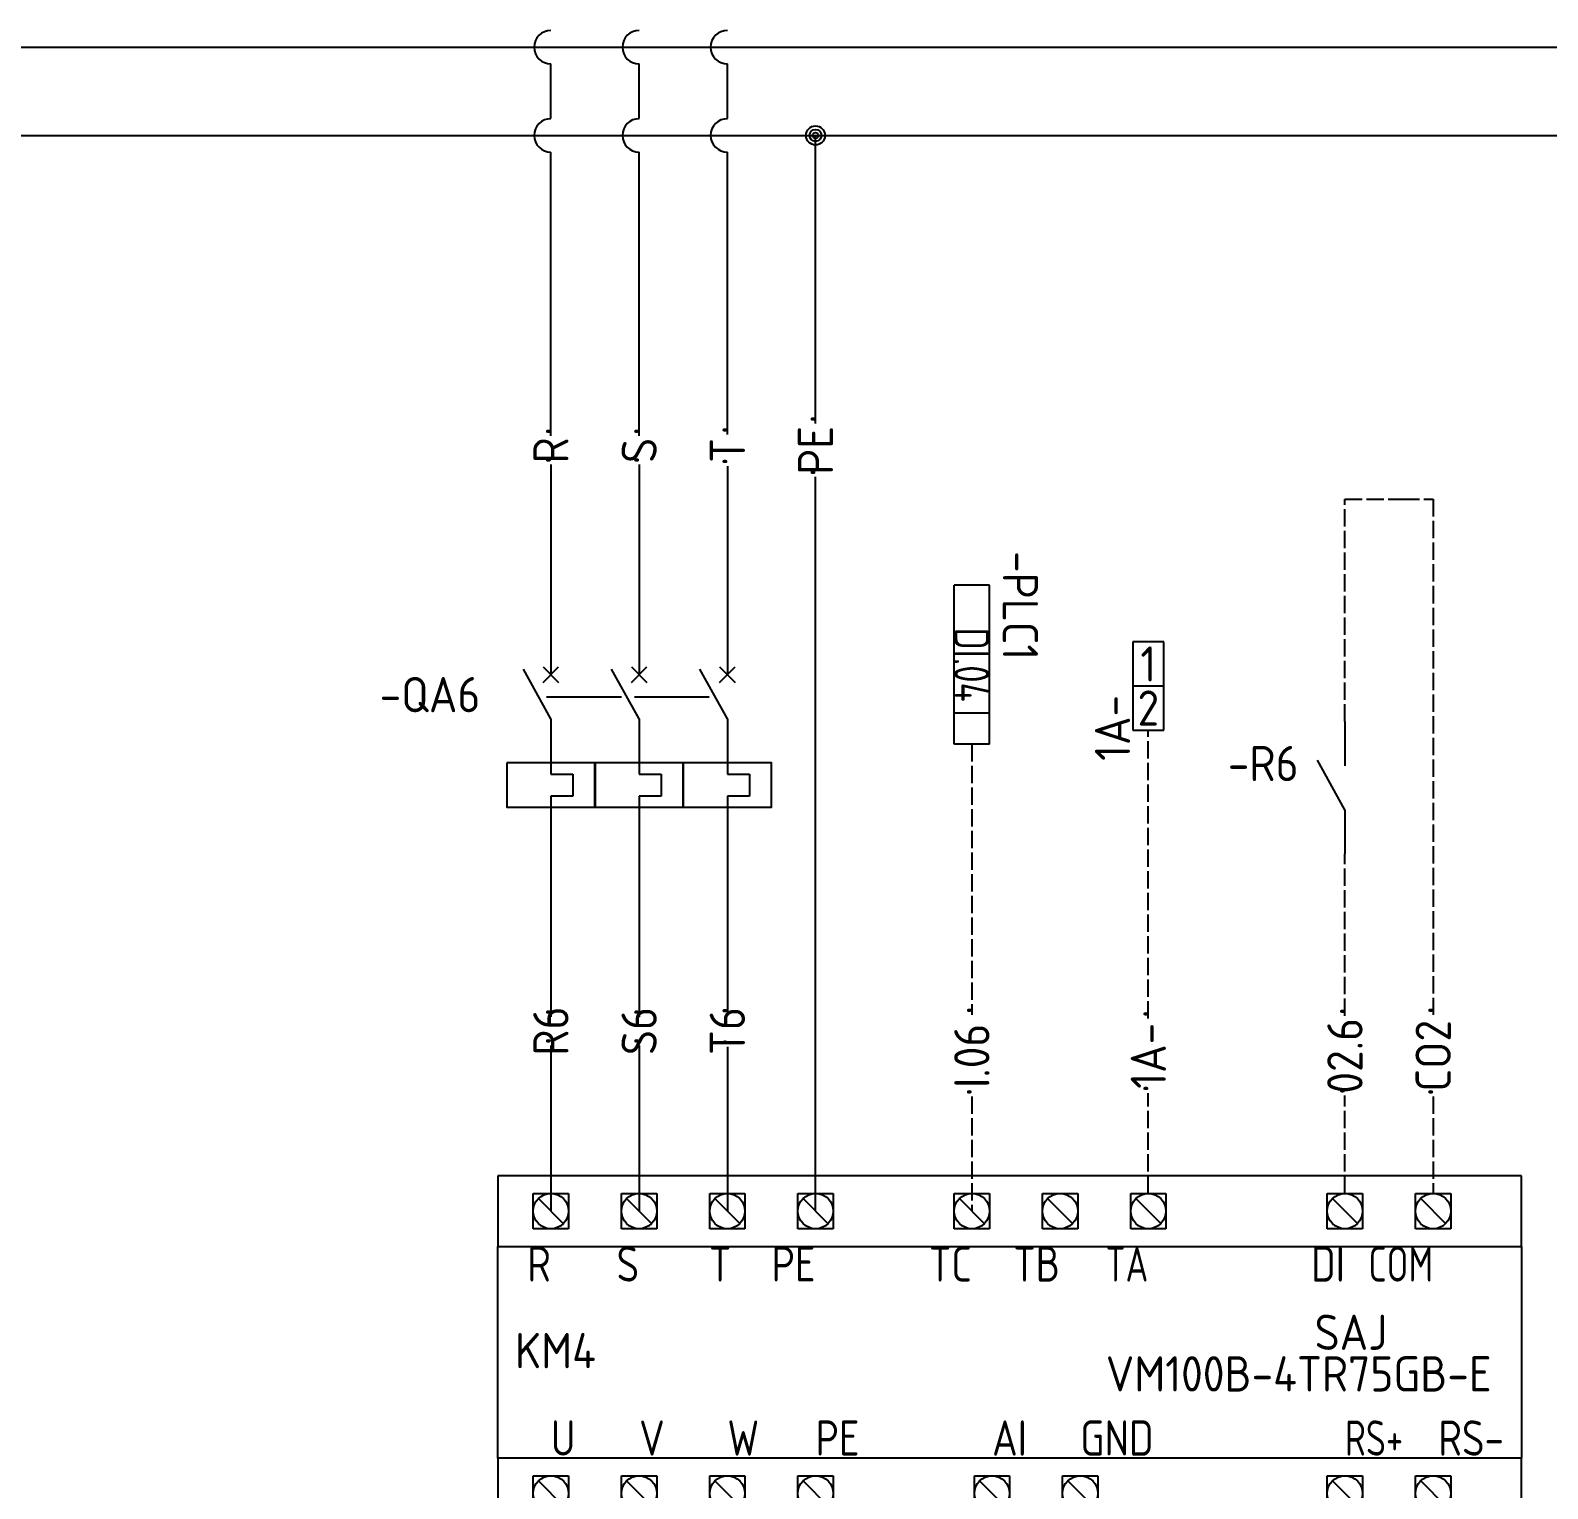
# Model space of a CAD drawing. Header units: millimetres. Extents: x 67033 to 212947, y 35102 to 335921.
# Drawn here: x 76993 to 78043, y 167811 to 168821 of the extents above; entities that cross this region are included whole.
import ezdxf
from ezdxf.enums import TextEntityAlignment as Align

# ---------------------------------------------------------------- set-up
doc = ezdxf.new("R2010")
doc.units = ezdxf.units.MM
doc.linetypes.add('ACAD_ISO02W100', pattern=[15, 12, -3])
doc.linetypes.add('DASHED', pattern=[0.75, 0.5, -0.25])
for name, color, linetype in [('LINK', 9, 'DASHED'), ('MISC', 2, 'Continuous'), ('RED_2.5mm^2', 1, 'Continuous'), ('SYMS', 7, 'Continuous'), ('TAGFIXED', 7, 'Continuous'), ('TAGS', 51, 'Continuous'), ('TERMS', 4, 'Continuous')]:
    doc.layers.add(name, color=color, linetype=linetype)
doc.styles.add('WD_IEC', font='isocp2.shx', dxfattribs={"width": 0.9, "height": 4})

# ---------------------------------------------------------------- blocks, each defined once
blk = doc.blocks.new('VCB11TH')
for p, q in [((0, 7.5), (0, 2.5)), ((0, -2.5), (-3.12, 3.12)), ((-0.88, 3.38), (0.88, 1.62)), ((-0.88, 1.62), (0.88, 3.38)), ((0, -2.5), (0, -8.75)), ((0, -8.75), (2.5, -8.75)), ((2.5, -8.75), (2.5, -11.25)), ((0, -11.25), (0, -12.5)), ((2.5, -11.25), (0, -11.25)), ((0, -12.5), (0, -17.5))]:
    blk.add_line(p, q)
blk.add_lwpolyline([(-5, -7.5), (-5, -12.5), (5, -12.5), (5, -7.5)], close=True)
at = {"style": 'WD_IEC'}
for tag, p in [('INST', (-8, 5.25)), ('LOC', (-8, 1.75)), ('TAG1', (-8, -1.75)), ('RATING1', (-8, -6.35)), ('DESC1', (-8, -14.35)), ('DESC2', (-8, -17.85)), ('DESC3', (-8, -21.35))]:
    blk.add_attdef(tag, text='', height=2.5, dxfattribs=at).set_placement(p, align=Align.RIGHT)
blk.add_attdef('TERM01', text='', height=2, rotation=90, dxfattribs=at).set_placement((-1, 7.5), align=Align.RIGHT)
at = {"style": 'WD_IEC', "flags": 1}
for tag, p, height in [('X2TERM01', (0, 7.5), 0.32), ('MFG', (2.75, 6.5), 1.5), ('CAT', (2.75, 4), 1.5), ('X4LINK', (-2, 0), 0.32), ('X1LINK', (-0.5, 0), 0.32), ('COMMON', (-3.75, -8.75), 1), ('ASSYCODE', (1, -14), 1), ('FAMILY', (1, -15.5), 1), ('X8TERM02', (0, -17.5), 0.32), ('CATDESC', (1, -17), 1)]:
    blk.add_attdef(tag, p, '', height=height, dxfattribs=at)
at = {"lineweight": 15, "style": 'WD_IEC'}
blk.add_attdef('XREF', text='', height=2.5, dxfattribs=at).set_placement((-8, -10.35), align=Align.RIGHT)
at = {"style": 'WD_IEC'}
blk.add_attdef('TERM02', (-1, -17.5), '', height=2, rotation=90, dxfattribs=at)
blk = doc.blocks.new('VCB21TH')
for p, q in [((0, 7.5), (0, 2.5)), ((0, -2.5), (-3.12, 3.12)), ((-0.88, 3.38), (0.88, 1.62)), ((-0.88, 1.62), (0.88, 3.38)), ((0, -2.5), (0, -8.75)), ((0, -8.75), (2.5, -8.75)), ((2.5, -8.75), (2.5, -11.25)), ((0, -11.25), (0, -12.5)), ((2.5, -11.25), (0, -11.25)), ((0, -12.5), (0, -17.5))]:
    blk.add_line(p, q)
blk.add_lwpolyline([(-5, -7.5), (-5, -12.5), (5, -12.5), (5, -7.5)], close=True)
at = {"style": 'WD_IEC'}
for tag, p in [('INST', (-8, 5.25)), ('LOC', (-8, 1.75)), ('TAG2', (-8, -1.75)), ('DESC1', (-8, -14.35)), ('DESC2', (-8, -17.85)), ('DESC3', (-8, -21.35))]:
    blk.add_attdef(tag, text='', height=2.5, dxfattribs=at).set_placement(p, align=Align.RIGHT)
blk.add_attdef('TERM01', text='', height=2, rotation=90, dxfattribs=at).set_placement((-1, 7.5), align=Align.RIGHT)
at = {"style": 'WD_IEC', "flags": 1}
for tag, p, height in [('X2TERM01', (0, 7.5), 0.32), ('X4LINK', (-2, 0), 0.32), ('X1LINK', (-0.5, 0), 0.32), ('CONTACT', (-5, -7.5), 1), ('FAMILY', (1, -15.5), 1), ('X8TERM02', (0, -17.5), 0.32)]:
    blk.add_attdef(tag, p, '', height=height, dxfattribs=at)
blk.add_attdef('RATING1', text='', height=2.5, dxfattribs=at).set_placement((-8, -6.35), align=Align.RIGHT)
at = {"lineweight": 15, "style": 'WD_IEC'}
blk.add_attdef('XREF', text='', height=2.5, dxfattribs=at).set_placement((-8, -10.35), align=Align.RIGHT)
at = {"style": 'WD_IEC'}
blk.add_attdef('TERM02', (-1, -17.5), '', height=2, rotation=90, dxfattribs=at)
blk = doc.blocks.new('VT0_LGENERIC')
at = {"style": 'WD_IEC'}
blk.add_attdef('COLOR', text='', height=2.5, rotation=90, dxfattribs=at).set_placement((0, 0), align=Align.MIDDLE_CENTER)
at = {"style": 'WD_IEC', "flags": 1}
for tag, p in [('X2TERM01', (0, 4)), ('X8TERM01', (0, -4))]:
    blk.add_attdef(tag, p, '', height=0.16, rotation=90, dxfattribs=at)
at = {"style": 'WD_IEC'}
for tag, p in [('X2_TINY_DOT_DONT_REMOVE', (0, 4)), ('X8_TINY_DOT_DONT_REMOVE', (0, -4))]:
    blk.add_attdef(tag, p, '', height=0.0001, rotation=90, dxfattribs=at)
blk = doc.blocks.new('WDDOT')
for radius in [0.72, 0.449, 0.223]:
    blk.add_circle((0, 0), radius)
blk = doc.blocks.new('PLCIO80M1761-L16AWA')
for p, q in [((110, 20), (-6, 20)), ((-6, 20), (-6, 12)), ((110, 12), (110, 20)), ((-2, 18), (2, 18)), ((-2, 14), (-2, 18)), ((-1.41, 17.41), (1.41, 14.59)), ((2, 18), (2, 14)), ((8, 18), (12, 18)), ((8, 14), (8, 18)), ((8.59, 17.41), (11.41, 14.59)), ((12, 18), (12, 14)), ((18, 18), (22, 18)), ((18, 14), (18, 18)), ((18.59, 17.41), (21.41, 14.59)), ((22, 18), (22, 14)), ((28, 18), (32, 18)), ((28, 14), (28, 18)), ((28.59, 17.41), (31.41, 14.59)), ((32, 18), (32, 14)), ((45.72, 18), (49.72, 18)), ((45.72, 18), (49.72, 18)), ((45.72, 14), (45.72, 18)), ((45.72, 14), (45.72, 18)), ((46.3, 17.41), (49.13, 14.59)), ((49.72, 18), (49.72, 14)), ((49.72, 18), (49.72, 14)), ((55.72, 18), (59.72, 18)), ((55.72, 14), (55.72, 18)), ((56.3, 17.41), (59.13, 14.59)), ((59.72, 18), (59.72, 14)), ((65.72, 18), (69.72, 18)), ((65.72, 14), (65.72, 18)), ((66.3, 17.41), (69.13, 14.59)), ((69.72, 18), (69.72, 14)), ((88, 18), (92, 18)), ((88, 14), (88, 18)), ((88.59, 17.41), (91.41, 14.59)), ((92, 18), (92, 14)), ((98, 18), (102, 18)), ((98, 14), (98, 18)), ((98.59, 17.41), (101.41, 14.59)), ((102, 18), (102, 14)), ((2, 14), (-2, 14)), ((12, 14), (8, 14)), ((22, 14), (18, 14)), ((32, 14), (28, 14)), ((49.72, 14), (45.72, 14)), ((49.72, 14), (45.72, 14)), ((59.72, 14), (55.72, 14)), ((69.72, 14), (65.72, 14)), ((92, 14), (88, 14)), ((102, 14), (98, 14)), ((-6, 12), (110, 12)), ((-6, -12), (-6, 12)), ((110, 12), (110, -12)), ((-6, -12), (-6, -20)), ((-4, -12), (-6, -12)), ((108, -12), (-4, -12)), ((110, -12), (108, -12)), ((110, -20), (110, -12)), ((-2, -18), (-2, -14)), ((-2, -14), (2, -14)), ((-1.41, -14.59), (1.41, -17.41)), ((2, -14), (2, -18)), ((8, -18), (8, -14)), ((8, -18), (8, -14)), ((8, -14), (12, -14)), ((8, -14), (12, -14)), ((8.59, -14.59), (11.41, -17.41)), ((12, -14), (12, -18)), ((12, -14), (12, -18)), ((18, -18), (18, -14)), ((18, -18), (18, -14)), ((18, -14), (22, -14)), ((18, -14), (22, -14)), ((18.59, -14.59), (21.41, -17.41)), ((22, -14), (22, -18)), ((22, -14), (22, -18)), ((28, -18), (28, -14)), ((28, -18), (28, -14)), ((28, -14), (32, -14)), ((28, -14), (32, -14)), ((28.59, -14.59), (31.41, -17.41)), ((32, -14), (32, -18)), ((32, -14), (32, -18)), ((48, -18), (48, -14)), ((48, -18), (48, -14)), ((48, -14), (52, -14)), ((48, -14), (52, -14)), ((48.59, -14.59), (51.41, -17.41)), ((52, -14), (52, -18)), ((52, -14), (52, -18)), ((58, -18), (58, -14)), ((58, -18), (58, -14)), ((58, -14), (62, -14)), ((58, -14), (62, -14)), ((58.59, -14.59), (61.41, -17.41)), ((62, -14), (62, -18)), ((62, -14), (62, -18)), ((88, -18), (88, -14)), ((88, -18), (88, -14)), ((88, -14), (92, -14)), ((88, -14), (92, -14)), ((88.59, -14.59), (91.41, -17.41)), ((92, -14), (92, -18)), ((92, -14), (92, -18)), ((98, -18), (98, -14)), ((98, -18), (98, -14)), ((98, -14), (102, -14)), ((98, -14), (102, -14)), ((98.59, -14.59), (101.41, -17.41)), ((102, -14), (102, -18)), ((102, -14), (102, -18)), ((2, -18), (-2, -18)), ((12, -18), (8, -18)), ((12, -18), (8, -18)), ((22, -18), (18, -18)), ((22, -18), (18, -18)), ((32, -18), (28, -18)), ((32, -18), (28, -18)), ((52, -18), (48, -18)), ((52, -18), (48, -18)), ((62, -18), (58, -18)), ((62, -18), (58, -18)), ((92, -18), (88, -18)), ((92, -18), (88, -18)), ((102, -18), (98, -18)), ((102, -18), (98, -18)), ((-6, -20), (110, -20))]:
    blk.add_line(p, q)
for centre in [(0, 16), (10, 16), (20, 16), (30, 16), (47.72, 16), (57.72, 16), (67.72, 16), (90, 16), (100, 16), (0, -16), (10, -16), (20, -16), (30, -16), (50, -16), (60, -16), (90, -16), (100, -16)]:
    blk.add_circle(centre, 2)
at = {"style": 'WD_IEC', "width": 0.9}
for tag, p in [('DESCA15', (-0.75, 31.96)), ('DESCB15', (2.75, 31.96)), ('DESCA16', (7.25, 31.96)), ('DESCB16', (10.75, 31.96)), ('DESCA18', (23.25, 31.96)), ('DESCB18', (26.75, 31.96)), ('DESCA20', (39.25, 31.96)), ('DESCB20', (42.75, 31.96))]:
    blk.add_attdef(tag, p, '', height=2, rotation=90, dxfattribs=at)
for tag, p in [('TERM15', (1, 18.62)), ('TERM18', (31, 18.62)), ('TERM20', (58.72, 18.62)), ('TERM22', (91, 18.62)), ('TERM23', (101, 18.62)), ('TERM16', (11, 18.62)), ('TERM17', (21, 18.62)), ('TERM19', (48.72, 18.62)), ('TERM21', (68.72, 18.62))]:
    blk.add_attdef(tag, text='', height=2, rotation=90, dxfattribs=at).set_placement(p, align=Align.TOP_LEFT)
at = {"style": 'WD_IEC', "flags": 1}
for tag, p in [('X2TERM15', (0, 18)), ('X2TERM16', (10, 18)), ('X2TERM17', (20, 18)), ('X2TERM18', (30, 18)), ('X2TERM19', (47.72, 18)), ('X2TERM20', (57.72, 18)), ('X2TERM21', (67.72, 18)), ('X2TERM22', (90, 18)), ('X2TERM23', (100, 18)), ('X8TERM01', (0, -18)), ('X8TERM02', (10, -18)), ('X8TERM03', (20, -18)), ('X8TERM04', (30, -18)), ('X8TERM05', (50, -18)), ('X8TERM06', (60, -18)), ('X8TERM07', (90, -18)), ('X8TERM08', (100, -18))]:
    blk.add_attdef(tag, p, '', height=0.25, rotation=90, dxfattribs=at)
at = {"style": 'WD_IEC'}
for tag, width, p in [('TAGA15', 0.9, (0, 10)), ('TAGA16', 0.9, (10, 10)), ('TERMDESC17', 0.9, (20.44, 9.33)), ('TAGA18', 0.9, (30, 10)), ('TERMDESC19', 0.9, (47.72, 10)), ('TAGA20', 0.9, (57.72, 10)), ('TERMDESC21', 0.8, (67.72, 10)), ('TAGA22', 0.9, (90, 10)), ('TERMDESC23', 0.8, (100, 10))]:
    blk.add_attdef(tag, text='', height=4, dxfattribs=dict(at, width=width)).set_placement(p, align=Align.MIDDLE_RIGHT)
for tag, height, width, p in [('INST', 2.5, 0.8, (-21.48, 3.94)), ('LOC', 2.5, 0.8, (-21.48, -2.78)), ('MFG', 1.25, 0.8, (-21.48, -4.78)), ('CAT', 1.25, 0.9, (-21.48, -6.53)), ('DESC', 1.25, 0.8, (-21.48, -13.31))]:
    blk.add_attdef(tag, text='', height=height, dxfattribs=dict(at, width=width)).set_placement(p, align=Align.CENTER)
for tag, p in [('LINE1', (90.69, 0.25)), ('TAG1', (0.53, -1.82)), ('LINE2', (93.99, -3))]:
    blk.add_attdef(tag, text='', height=4, dxfattribs=at).set_placement(p, align=Align.CENTER)
at = {"style": 'WD_IEC', "width": 0.8}
blk.add_attdef('WDTAGALT', (-27.48, 0.86), '', height=2.5, dxfattribs=at)
at = {"linetype": 'Continuous', "style": 'WD_IEC', "flags": 9}
for tag, p in [('ASSYCODE', (-17.8, -4.64)), ('FAMILY', (-17.79, -5.03))]:
    blk.add_attdef(tag, text='', height=0.16, dxfattribs=at).set_placement(p, align=Align.CENTER)
at = {"style": 'WD_IEC'}
for tag, width, p in [('TAGA01', 0.9, (0, -9.72)), ('TAGA02', 0.9, (10, -9.72)), ('TAGA03', 0.9, (20, -9.72)), ('TAGA04', 0.9, (30, -9.72)), ('TAGA05', 0.9, (50, -9.72)), ('TAGA06', 0.9, (60, -9.72)), ('TERMDESC07', 0.8, (90, -9.72)), ('TAGA08', 0.9, (100.6, -9.72))]:
    blk.add_attdef(tag, text='', height=4, dxfattribs=dict(at, width=width)).set_placement(p, align=Align.MIDDLE_LEFT)
at = {"style": 'WD_IEC', "width": 0.9}
for tag, p in [('TERM01', (1, -18.46)), ('TERM02', (11, -18.52)), ('TERM03', (21, -18.52)), ('TERM04', (31, -18.52)), ('TERM05', (51, -18.52)), ('TERM06', (61, -18.52)), ('TERM07', (91, -18.52)), ('TERM08', (101, -18.52))]:
    blk.add_attdef(tag, text='', height=2, rotation=90, dxfattribs=at).set_placement(p, align=Align.TOP_RIGHT)
for tag, p in [('DESCA01', (-0.75, -32.04)), ('DESCB01', (2.75, -32.04)), ('DESCA02', (7.25, -32.04)), ('DESCB02', (10.75, -32.04)), ('DESCA03', (15.25, -32.04)), ('DESCB03', (18.75, -32.04)), ('DESCA04', (23.25, -32.04)), ('DESCB04', (26.75, -32.04)), ('DESCA05', (31.25, -32.04)), ('DESCB05', (34.75, -32.04)), ('DESCA06', (39.25, -32.04)), ('DESCB06', (42.75, -32.04)), ('DESCA08', (55.25, -32.04)), ('DESCB08', (58.75, -32.04))]:
    blk.add_attdef(tag, text='', height=2, rotation=90, dxfattribs=at).set_placement(p, align=Align.RIGHT)
blk = doc.blocks.new('VSP1001')
for p, q in [((1.75, 5), (-1.75, 5)), ((-1.75, 5), (-1.75, -5)), ((1.75, -5), (1.75, 5)), ((1.75, 0), (-1.75, 0)), ((-1.75, -5), (1.75, -5))]:
    blk.add_line(p, q)
at = {"linetype": 'Continuous', "style": 'WD_IEC', "width": 0.9, "flags": 8}
blk.add_attdef('TERMDESC01', (-1, 6), '', height=2, rotation=90, dxfattribs=at)
blk.add_attdef('X2WIRE01', text='', height=2, rotation=90, dxfattribs=at).set_placement((1, 6), align=Align.TOP_LEFT)
at = {"style": 'WD_IEC'}
for tag, p in [('INST', (-4, 5)), ('LOC', (-4, 2)), ('TAG1', (-4, -1)), ('DESC1', (-4, -4.1)), ('DESC2', (-4, -7.85)), ('DESC3', (-4, -11.6))]:
    blk.add_attdef(tag, text='', height=2.5, dxfattribs=at).set_placement(p, align=Align.RIGHT)
at = {"style": 'WD_IEC', "width": 0.9, "flags": 1}
for tag, p in [('X2TERM01', (0, 5)), ('ACE_FLAG', (-0.5, 4.5)), ('MFG', (-0.88, 1.65)), ('CAT', (-0.96, 0.48)), ('ASSYCODE', (-1.03, -0.58)), ('FAMILY', (-1.03, -1.66)), ('X8TERM02', (0, -5))]:
    blk.add_attdef(tag, p, '', height=0.25, dxfattribs=at)
at = {"style": 'WD_IEC'}
for tag, p in [('TERM01', (0, 2.5)), ('TERM02', (0, -2.5))]:
    blk.add_attdef(tag, text='', height=2, dxfattribs=at).set_placement(p, align=Align.MIDDLE_CENTER)
at = {"linetype": 'Continuous', "style": 'WD_IEC', "width": 0.9, "flags": 8}
blk.add_attdef('TERMDESC02', text='', height=2, rotation=90, dxfattribs=at).set_placement((-1, -6), align=Align.RIGHT)
blk.add_attdef('X8WIRE02', text='', height=2, rotation=90, dxfattribs=at).set_placement((1, -6), align=Align.TOP_RIGHT)
blk = doc.blocks.new('PLCIOI1TV')
for p, q in [((-2, 9), (-2, -9)), ((-2, 9), (2, 9)), ((2, 9), (2, -9)), ((-2, 5.5), (2, 5.5)), ((-2, -9), (2, -9))]:
    blk.add_line(p, q)
at = {"style": 'WD_IEC', "width": 0.9}
blk.add_attdef('TERMDESC01', text='', height=2, rotation=90, dxfattribs=at).set_placement((2.25, 10), align=Align.TOP_LEFT)
at = {"style": 'WD_IEC', "width": 0.8}
for tag, p in [('INST', (-3.5, 6.5)), ('LOC', (-3.5, 3))]:
    blk.add_attdef(tag, text='', height=2.5, dxfattribs=at).set_placement(p, align=Align.RIGHT)
for tag, height, p in [('TERM01', 2, (0, 7.25)), ('TAGA01', 2.5, (0, 0))]:
    blk.add_attdef(tag, text='', height=height, rotation=90, dxfattribs=at).set_placement(p, align=Align.MIDDLE)
at = {"style": 'WD_IEC', "flags": 1}
blk.add_attdef('X2TERM01', text='', height=0.25, rotation=90, dxfattribs=at).set_placement((0, 9), align=Align.RIGHT)
at = {"style": 'WD_IEC', "width": 0.9}
blk.add_attdef('LINE1', text='', height=2.5, rotation=90, dxfattribs=at).set_placement((4.41, 1), align=Align.CENTER)
blk.add_attdef('LINE2', text='', height=2.5, rotation=90, dxfattribs=at).set_placement((5.02, 1), align=Align.TOP_CENTER)
at = {"style": 'WD_IEC'}
for tag, p in [('TAG1', (-3.5, -0.5)), ('XREF', (-3.5, -4.5))]:
    blk.add_attdef(tag, text='', height=2.5, dxfattribs=at).set_placement(p, align=Align.RIGHT)
at = {"linetype": 'Continuous', "style": 'WD_IEC', "flags": 9}
for tag, p in [('ASSYCODE', (-2.39, -1.18)), ('FAMILY', (-2.39, -7.68))]:
    blk.add_attdef(tag, text='', height=0.16, rotation=90, dxfattribs=at).set_placement(p, align=Align.CENTER)
at = {"style": 'WD_IEC'}
for tag, width, p in [('MFG', 0.8, (-7, -20)), ('DESC', 0.8, (-4, -20)), ('DESCA01', 0.9, (-0.5, -20)), ('DESCB01', 0.9, (2.5, -20)), ('DESCC01', 0.9, (5.5, -20)), ('DESCD01', 0.9, (8.5, -20)), ('DESCE01', 0.9, (11.5, -20)), ('CAT', 0.9, (-7, -27))]:
    blk.add_attdef(tag, text='', height=2.5, rotation=90, dxfattribs=dict(at, width=width)).set_placement(p, align=Align.RIGHT)
blk = doc.blocks.new('VCR21')
for p, q in [((0, 7.5), (0, 2.5)), ((0, -2.5), (-3.12, 3.12)), ((0, -2.5), (0, -7.5))]:
    blk.add_line(p, q)
at = {"style": 'WD_IEC'}
for tag, p in [('INST', (-5.25, 6.75)), ('LOC', (-5.25, 3.75)), ('TAG2', (-5.25, 0.75)), ('XREF', (-5.25, -3.75)), ('DESC1', (-5.25, -6.75)), ('DESC2', (-5.25, -9.75)), ('DESC3', (-5.25, -12.75))]:
    blk.add_attdef(tag, text='', height=2.5, dxfattribs=at).set_placement(p, align=Align.RIGHT)
blk.add_attdef('TERM01', text='', height=2, rotation=90, dxfattribs=at).set_placement((-1, 7.5), align=Align.RIGHT)
at = {"style": 'WD_IEC', "flags": 1}
for tag, p, height in [('X2TERM01', (0, 7.5), 0.32), ('X4LINK', (-2.75, 0), 0.32), ('X1LINK', (-0.5, 0), 0.32), ('CONTACT', (4, -3.5), 1), ('FAMILY', (4, -5), 1), ('COMMON', (5.25, -4.75), 1), ('X8TERM02', (0, -7.5), 0.32)]:
    blk.add_attdef(tag, p, '', height=height, dxfattribs=at)
at = {"style": 'WD_IEC'}
blk.add_attdef('TERM02', (-1, -7.5), '', height=2, rotation=90, dxfattribs=at)

msp = doc.modelspace()

# ---------------------------------------------------------------- linework, layer by layer
at = {"layer": 'LINK'}
for points in [[(77350.3, 168359.3), (77402.2, 168359.3)], [(77411.3, 168359.3), (77463.2, 168359.3)]]:
    msp.add_lwpolyline(points, dxfattribs=at)
at = {"layer": 'RED_2.5mm^2', "color": 5}
msp.add_line((76750.4, 168809), (80859.7, 168809), dxfattribs=at)
at = {"layer": 'RED_2.5mm^2'}
for p, q in [((77353.3, 168759.6), (77353.3, 168797.4)), ((77414.4, 168759.6), (77414.4, 168797.4)), ((77475.5, 168759.6), (77475.5, 168797.4)), ((77353.3, 168539.9), (77353.3, 168736.3)), ((77414.4, 168539.9), (77414.4, 168736.3)), ((77475.5, 168540.8), (77475.5, 168736.3)), ((77353.3, 168520), (77353.3, 168405.1)), ((77414.4, 168520), (77414.4, 168405.1)), ((77475.5, 168519), (77475.5, 168405.1)), ((77353.3, 168252.4), (77353.3, 168137.8)), ((77414.4, 168252.4), (77414.4, 168137.8)), ((77475.5, 168252.4), (77475.5, 168138.8)), ((77353.3, 168117.9), (77353.3, 168003.3)), ((77414.4, 168117.9), (77414.4, 168003.3)), ((77475.5, 168117), (77475.5, 168003.3)), ((77644.7, 168015.6), (77644.7, 168015.6))]:
    msp.add_line(p, q, dxfattribs=at)
at = {"layer": 'RED_2.5mm^2', "color": 2}
for p, q in [((76750.4, 168747.9), (80859.7, 168747.9)), ((77536.5, 168548.4), (77536.5, 168747.9)), ((77536.5, 168003.3), (77536.5, 168511.5))]:
    msp.add_line(p, q, dxfattribs=at)
at = {"layer": 'RED_2.5mm^2', "linetype": 'ACAD_ISO02W100'}
for p, q in [((77903, 168496), (77942.7, 168496)), ((77903, 168342.1), (77903, 168496)), ((77942.7, 168496), (77964.1, 168496)), ((77964.1, 168496), (77964.1, 168139.1)), ((77766.9, 168136.6), (77766.9, 168336.2)), ((77644.7, 168326.6), (77644.7, 168139.1)), ((77903, 168138.4), (77903, 168250.5)), ((77644.7, 168082.6), (77644.7, 168003.3)), ((77766.9, 168015.6), (77766.9, 168085)), ((77903, 168015.6), (77903, 168083.3)), ((77964.1, 168082.6), (77964.1, 168015.6))]:
    msp.add_line(p, q, dxfattribs=at)
at = {"layer": 'RED_2.5mm^2'}
for centre in [(77353.3, 168809), (77414.4, 168809), (77475.5, 168809), (77353.3, 168747.9), (77414.4, 168747.9), (77475.5, 168747.9)]:
    msp.add_arc(centre, 11.6, 90, 270, dxfattribs=at)

# ---------------------------------------------------------------- block references
ref = msp.add_blockref('PLCIO80M1761-L16AWA', (77353.3, 167905.6), dxfattribs=dict(xscale=6.107617336975006, yscale=6.107617336975006, zscale=6.107617336975006))
ref.add_attrib('LINE1', 'SAJ', dxfattribs={"color": 2, "height": 24.43, "style": 'WD_IEC'}).set_placement((77907.2, 167907.2), align=Align.CENTER)
ref.add_attrib('LINE2', 'VM100B-4TR75GB-E', dxfattribs={"color": 2, "height": 24.43, "style": 'WD_IEC'}).set_placement((77871, 167878.4), align=Align.CENTER)
ref.add_attrib('TAG1', 'KM4', dxfattribs={"color": 2, "height": 24.43, "style": 'WD_IEC'}).set_placement((77356.5, 167894.5), align=Align.CENTER)
ref.add_attrib('TAGA15', 'R', dxfattribs={"height": 24.4, "style": 'WD_IEC', "width": 0.9}).set_placement((77353.3, 167966.7), align=Align.MIDDLE_RIGHT)
ref.add_attrib('TAGA16', 'S', dxfattribs={"height": 24.4, "style": 'WD_IEC', "width": 0.9}).set_placement((77414.4, 167966.7), align=Align.MIDDLE_RIGHT)
ref.add_attrib('TAGA01', 'U', dxfattribs={"height": 24.4, "style": 'WD_IEC', "width": 0.9}).set_placement((77353.3, 167846.2), align=Align.MIDDLE_LEFT)
ref.add_attrib('TAGA02', 'V', dxfattribs={"height": 24.4, "style": 'WD_IEC', "width": 0.9}).set_placement((77414.4, 167846.2), align=Align.MIDDLE_LEFT)
ref.add_attrib('TERMDESC17', 'T', dxfattribs={"height": 24.4, "style": 'WD_IEC', "width": 0.9}).set_placement((77478.2, 167966.7), align=Align.MIDDLE_RIGHT)
ref.add_attrib('TAGA18', 'PE', dxfattribs={"height": 24.43, "style": 'WD_IEC', "width": 0.9}).set_placement((77536.5, 167966.7), align=Align.MIDDLE_RIGHT)
ref.add_attrib('TAGA03', 'W', dxfattribs={"height": 24.4, "style": 'WD_IEC', "width": 0.9}).set_placement((77475.5, 167846.2), align=Align.MIDDLE_LEFT)
ref.add_attrib('TAGA04', 'PE', dxfattribs={"height": 24.43, "style": 'WD_IEC', "width": 0.9}).set_placement((77536.5, 167846.2), align=Align.MIDDLE_LEFT)
ref.add_attrib('TERMDESC19', 'TC', dxfattribs={"height": 24.43, "style": 'WD_IEC', "width": 0.9}).set_placement((77644.7, 167966.7), align=Align.MIDDLE_RIGHT)
ref.add_attrib('TAGA20', 'TB', dxfattribs={"height": 24.43, "style": 'WD_IEC', "width": 0.9}).set_placement((77705.8, 167966.7), align=Align.MIDDLE_RIGHT)
ref.add_attrib('TAGA05', 'AI', dxfattribs={"height": 24.43, "style": 'WD_IEC', "width": 0.9}).set_placement((77658.7, 167846.2), align=Align.MIDDLE_LEFT)
ref.add_attrib('TAGA06', 'GND', dxfattribs={"height": 24.43, "style": 'WD_IEC', "width": 0.9}).set_placement((77719.8, 167846.2), align=Align.MIDDLE_LEFT)
ref.add_attrib('TERMDESC21', 'TA', dxfattribs={"height": 24.43, "style": 'WD_IEC', "width": 0.8}).set_placement((77766.9, 167966.7), align=Align.MIDDLE_RIGHT)
ref.add_attrib('TERMDESC07', 'RS+', dxfattribs={"height": 24.43, "style": 'WD_IEC', "width": 0.8}).set_placement((77903, 167846.2), align=Align.MIDDLE_LEFT)
ref.add_attrib('TAGA08', 'RS-', dxfattribs={"height": 24.43, "style": 'WD_IEC', "width": 0.9}).set_placement((77967.7, 167846.2), align=Align.MIDDLE_LEFT)
ref.add_attrib('TAGA22', 'DI', dxfattribs={"height": 24.43, "style": 'WD_IEC', "width": 0.9}).set_placement((77903, 167966.7), align=Align.MIDDLE_RIGHT)
ref.add_attrib('TERMDESC23', 'COM', dxfattribs={"height": 24.43, "style": 'WD_IEC', "width": 0.8}).set_placement((77964.1, 167966.7), align=Align.MIDDLE_RIGHT)
at = {"layer": 'SYMS'}
for name, p, xscale, yscale, zscale in [('WDDOT', (77536.5, 168747.9), 9.16142600546251, 9.16142600546251, 9.16142600546251), ('VCB21TH', (77414.4, 168359.3), 6.107617336975006, 6.107617336975006, 6.107617336975006), ('VCB21TH', (77475.5, 168359.3), 6.107617336975006, 6.107617336975006, 6.107617336975006)]:
    msp.add_blockref(name, p, dxfattribs=dict(at, xscale=xscale, yscale=yscale, zscale=zscale))
ref = msp.add_blockref('VT0_LGENERIC', (77536.5, 168529.9), dxfattribs=dict(at, xscale=6.107617336975006, yscale=6.107617336975006, zscale=6.107617336975006))
ref.add_attrib('X8_TINY_DOT_DONT_REMOVE', '.', (77536.5, 168511.5), dxfattribs={"layer": 'MISC', "height": 24.4, "rotation": 90, "style": 'WD_IEC'})
ref.add_attrib('X2_TINY_DOT_DONT_REMOVE', '.', (77536.5, 168548.4), dxfattribs={"layer": 'MISC', "height": 24.4, "rotation": 90, "style": 'WD_IEC'})
ref.add_attrib('COLOR', 'PE', dxfattribs={"layer": 'MISC', "height": 24.43, "rotation": 90, "style": 'WD_IEC'}).set_placement((77536.5, 168529.9), align=Align.MIDDLE_CENTER)
ref = msp.add_blockref('VT0_LGENERIC', (77353.3, 168529.9), dxfattribs=dict(at, xscale=6.107617336975006, yscale=6.107617336975006, zscale=6.107617336975006))
ref.add_attrib('X8_TINY_DOT_DONT_REMOVE', '.', (77353.3, 168520), dxfattribs={"layer": 'MISC', "height": 24.4, "rotation": 90, "style": 'WD_IEC'})
ref.add_attrib('X2_TINY_DOT_DONT_REMOVE', '.', (77353.3, 168539.9), dxfattribs={"layer": 'MISC', "height": 24.4, "rotation": 90, "style": 'WD_IEC'})
ref.add_attrib('COLOR', 'R', dxfattribs={"layer": 'MISC', "height": 24.4, "rotation": 90, "style": 'WD_IEC'}).set_placement((77353.3, 168529.9), align=Align.MIDDLE_CENTER)
ref = msp.add_blockref('VT0_LGENERIC', (77414.4, 168529.9), dxfattribs=dict(at, xscale=6.107617336975006, yscale=6.107617336975006, zscale=6.107617336975006))
ref.add_attrib('X8_TINY_DOT_DONT_REMOVE', '.', (77414.4, 168520), dxfattribs={"layer": 'MISC', "height": 24.4, "rotation": 90, "style": 'WD_IEC'})
ref.add_attrib('X2_TINY_DOT_DONT_REMOVE', '.', (77414.4, 168539.9), dxfattribs={"layer": 'MISC', "height": 24.4, "rotation": 90, "style": 'WD_IEC'})
ref.add_attrib('COLOR', 'S', dxfattribs={"layer": 'MISC', "height": 24.4, "rotation": 90, "style": 'WD_IEC'}).set_placement((77414.4, 168529.9), align=Align.MIDDLE_CENTER)
ref = msp.add_blockref('VT0_LGENERIC', (77475.5, 168529.9), dxfattribs=dict(at, xscale=6.107617336975006, yscale=6.107617336975006, zscale=6.107617336975006))
ref.add_attrib('X8_TINY_DOT_DONT_REMOVE', '.', (77475.5, 168519), dxfattribs={"layer": 'MISC', "height": 24.4, "rotation": 90, "style": 'WD_IEC'})
ref.add_attrib('X2_TINY_DOT_DONT_REMOVE', '.', (77475.5, 168540.8), dxfattribs={"layer": 'MISC', "height": 24.4, "rotation": 90, "style": 'WD_IEC'})
ref.add_attrib('COLOR', 'T', dxfattribs={"layer": 'MISC', "height": 24.4, "rotation": 90, "style": 'WD_IEC'}).set_placement((77475.5, 168529.9), align=Align.MIDDLE_CENTER)
ref = msp.add_blockref('PLCIOI1TV', (77644.7, 168381.5), dxfattribs=dict(at, xscale=6.107617336975006, yscale=6.107617336975006, zscale=6.107617336975006, rotation=180))
ref.add_attrib('TAGA01', 'DI.04', dxfattribs={"layer": 'TAGS', "height": 24.43, "rotation": 270, "style": 'WD_IEC', "width": 0.8}).set_placement((77644.7, 168381.5), align=Align.MIDDLE)
ref.add_attrib('TAG1F', '-PLC1', dxfattribs={"layer": 'TAGFIXED', "height": 24.43, "rotation": 270, "style": 'WD_IEC'}).set_placement((77666.1, 168384.6), align=Align.RIGHT)
ref = msp.add_blockref('VCB11TH', (77353.3, 168359.3), dxfattribs=dict(at, xscale=6.107617336975006, yscale=6.107617336975006, zscale=6.107617336975006))
ref.add_attrib('TAG1', '-QA6', dxfattribs={"layer": 'TAGS', "height": 24.43, "style": 'WD_IEC'}).set_placement((77304.5, 168348.6), align=Align.RIGHT)
ref = msp.add_blockref('VSP1001', (77766.9, 168366.7), dxfattribs=dict(at, xscale=6.107617336975006, yscale=6.107617336975006, zscale=6.107617336975006))
ref.add_attrib('TAG1', '1A-', dxfattribs={"layer": 'TAGS', "height": 24.43, "rotation": 90, "style": 'WD_IEC'}).set_placement((77754.3, 168360.6), align=Align.RIGHT)
ref.add_attrib('TERM01', '1', dxfattribs={"layer": 'TERMS', "height": 24.4, "style": 'WD_IEC'}).set_placement((77766.9, 168382), align=Align.MIDDLE_CENTER)
ref.add_attrib('TERM02', '2', dxfattribs={"layer": 'TERMS', "height": 24.4, "style": 'WD_IEC'}).set_placement((77766.9, 168351.5), align=Align.MIDDLE_CENTER)
at = {"layer": 'SYMS', "linetype": 'ACAD_ISO02W100'}
ref = msp.add_blockref('VCR21', (77903, 168296.3), dxfattribs=dict(at, xscale=6.107617336975006, yscale=6.107617336975006, zscale=6.107617336975006))
ref.add_attrib('TAG2', '-R6', dxfattribs={"layer": 'TAGS', "height": 24.43, "style": 'WD_IEC'}).set_placement((77870.9, 168300.9), align=Align.RIGHT)
at = {"layer": 'SYMS'}
ref = msp.add_blockref('VT0_LGENERIC', (77475.5, 168127.9), dxfattribs=dict(at, xscale=6.107617336975006, yscale=6.107617336975006, zscale=6.107617336975006))
ref.add_attrib('X8_TINY_DOT_DONT_REMOVE', '.', (77475.5, 168117), dxfattribs={"layer": 'MISC', "height": 24.4, "rotation": 90, "style": 'WD_IEC'})
ref.add_attrib('X2_TINY_DOT_DONT_REMOVE', '.', (77475.5, 168138.8), dxfattribs={"layer": 'MISC', "height": 24.4, "rotation": 90, "style": 'WD_IEC'})
ref.add_attrib('COLOR', 'T6', dxfattribs={"layer": 'MISC', "height": 24.43, "rotation": 90, "style": 'WD_IEC'}).set_placement((77475.5, 168127.9), align=Align.MIDDLE_CENTER)
at = {"layer": 'SYMS', "linetype": 'ACAD_ISO02W100'}
ref = msp.add_blockref('VT0_LGENERIC', (77644.7, 168110.8), dxfattribs=dict(at, xscale=6.107617336975006, yscale=6.107617336975006, zscale=6.107617336975006))
ref.add_attrib('X8_TINY_DOT_DONT_REMOVE', '.', (77644.7, 168082.6), dxfattribs={"layer": 'MISC', "height": 24.4, "rotation": 90, "style": 'WD_IEC'})
ref.add_attrib('X2_TINY_DOT_DONT_REMOVE', '.', (77644.7, 168139.1), dxfattribs={"layer": 'MISC', "height": 24.4, "rotation": 90, "style": 'WD_IEC'})
ref.add_attrib('COLOR', 'I.06', dxfattribs={"layer": 'MISC', "height": 24.43, "rotation": 90, "style": 'WD_IEC'}).set_placement((77644.7, 168110.8), align=Align.MIDDLE_CENTER)
ref = msp.add_blockref('VT0_LGENERIC', (77964.1, 168110.8), dxfattribs=dict(at, xscale=6.107617336975006, yscale=6.107617336975006, zscale=6.107617336975006))
ref.add_attrib('X8_TINY_DOT_DONT_REMOVE', '.', (77964.1, 168082.6), dxfattribs={"layer": 'MISC', "height": 24.4, "rotation": 90, "style": 'WD_IEC'})
ref.add_attrib('X2_TINY_DOT_DONT_REMOVE', '.', (77964.1, 168139.1), dxfattribs={"layer": 'MISC', "height": 24.4, "rotation": 90, "style": 'WD_IEC'})
ref.add_attrib('COLOR', 'CO2', dxfattribs={"layer": 'MISC', "height": 24.43, "rotation": 90, "style": 'WD_IEC'}).set_placement((77964.1, 168110.8), align=Align.MIDDLE_CENTER)
at = {"layer": 'SYMS'}
ref = msp.add_blockref('VT0_LGENERIC', (77353.3, 168127.9), dxfattribs=dict(at, xscale=6.107617336975006, yscale=6.107617336975006, zscale=6.107617336975006))
ref.add_attrib('X8_TINY_DOT_DONT_REMOVE', '.', (77353.3, 168117.9), dxfattribs={"layer": 'MISC', "height": 24.4, "rotation": 90, "style": 'WD_IEC'})
ref.add_attrib('X2_TINY_DOT_DONT_REMOVE', '.', (77353.3, 168137.8), dxfattribs={"layer": 'MISC', "height": 24.4, "rotation": 90, "style": 'WD_IEC'})
ref.add_attrib('COLOR', 'R6', dxfattribs={"layer": 'MISC', "height": 24.43, "rotation": 90, "style": 'WD_IEC'}).set_placement((77353.3, 168127.9), align=Align.MIDDLE_CENTER)
ref = msp.add_blockref('VT0_LGENERIC', (77414.4, 168127.9), dxfattribs=dict(at, xscale=6.107617336975006, yscale=6.107617336975006, zscale=6.107617336975006))
ref.add_attrib('X8_TINY_DOT_DONT_REMOVE', '.', (77414.4, 168117.9), dxfattribs={"layer": 'MISC', "height": 24.4, "rotation": 90, "style": 'WD_IEC'})
ref.add_attrib('X2_TINY_DOT_DONT_REMOVE', '.', (77414.4, 168137.8), dxfattribs={"layer": 'MISC', "height": 24.4, "rotation": 90, "style": 'WD_IEC'})
ref.add_attrib('COLOR', 'S6', dxfattribs={"layer": 'MISC', "height": 24.43, "rotation": 90, "style": 'WD_IEC'}).set_placement((77414.4, 168127.9), align=Align.MIDDLE_CENTER)
at = {"layer": 'SYMS', "linetype": 'ACAD_ISO02W100'}
ref = msp.add_blockref('VT0_LGENERIC', (77766.9, 168110.8), dxfattribs=dict(at, xscale=6.107617336975006, yscale=6.107617336975006, zscale=6.107617336975006))
ref.add_attrib('X8_TINY_DOT_DONT_REMOVE', '.', (77766.9, 168085), dxfattribs={"layer": 'MISC', "height": 24.4, "rotation": 90, "style": 'WD_IEC'})
ref.add_attrib('X2_TINY_DOT_DONT_REMOVE', '.', (77766.9, 168136.6), dxfattribs={"layer": 'MISC', "height": 24.4, "rotation": 90, "style": 'WD_IEC'})
ref.add_attrib('COLOR', '1A-', dxfattribs={"layer": 'MISC', "height": 24.43, "rotation": 90, "style": 'WD_IEC'}).set_placement((77766.9, 168110.8), align=Align.MIDDLE_CENTER)
ref = msp.add_blockref('VT0_LGENERIC', (77903, 168110.8), dxfattribs=dict(at, xscale=6.107617336975006, yscale=6.107617336975006, zscale=6.107617336975006))
ref.add_attrib('X8_TINY_DOT_DONT_REMOVE', '.', (77903, 168083.3), dxfattribs={"layer": 'MISC', "height": 24.4, "rotation": 90, "style": 'WD_IEC'})
ref.add_attrib('X2_TINY_DOT_DONT_REMOVE', '.', (77903, 168138.4), dxfattribs={"layer": 'MISC', "height": 24.4, "rotation": 90, "style": 'WD_IEC'})
ref.add_attrib('COLOR', '02.6', dxfattribs={"layer": 'MISC', "height": 24.43, "rotation": 90, "style": 'WD_IEC'}).set_placement((77903, 168110.8), align=Align.MIDDLE_CENTER)

doc.saveas('drawing.dxf')
